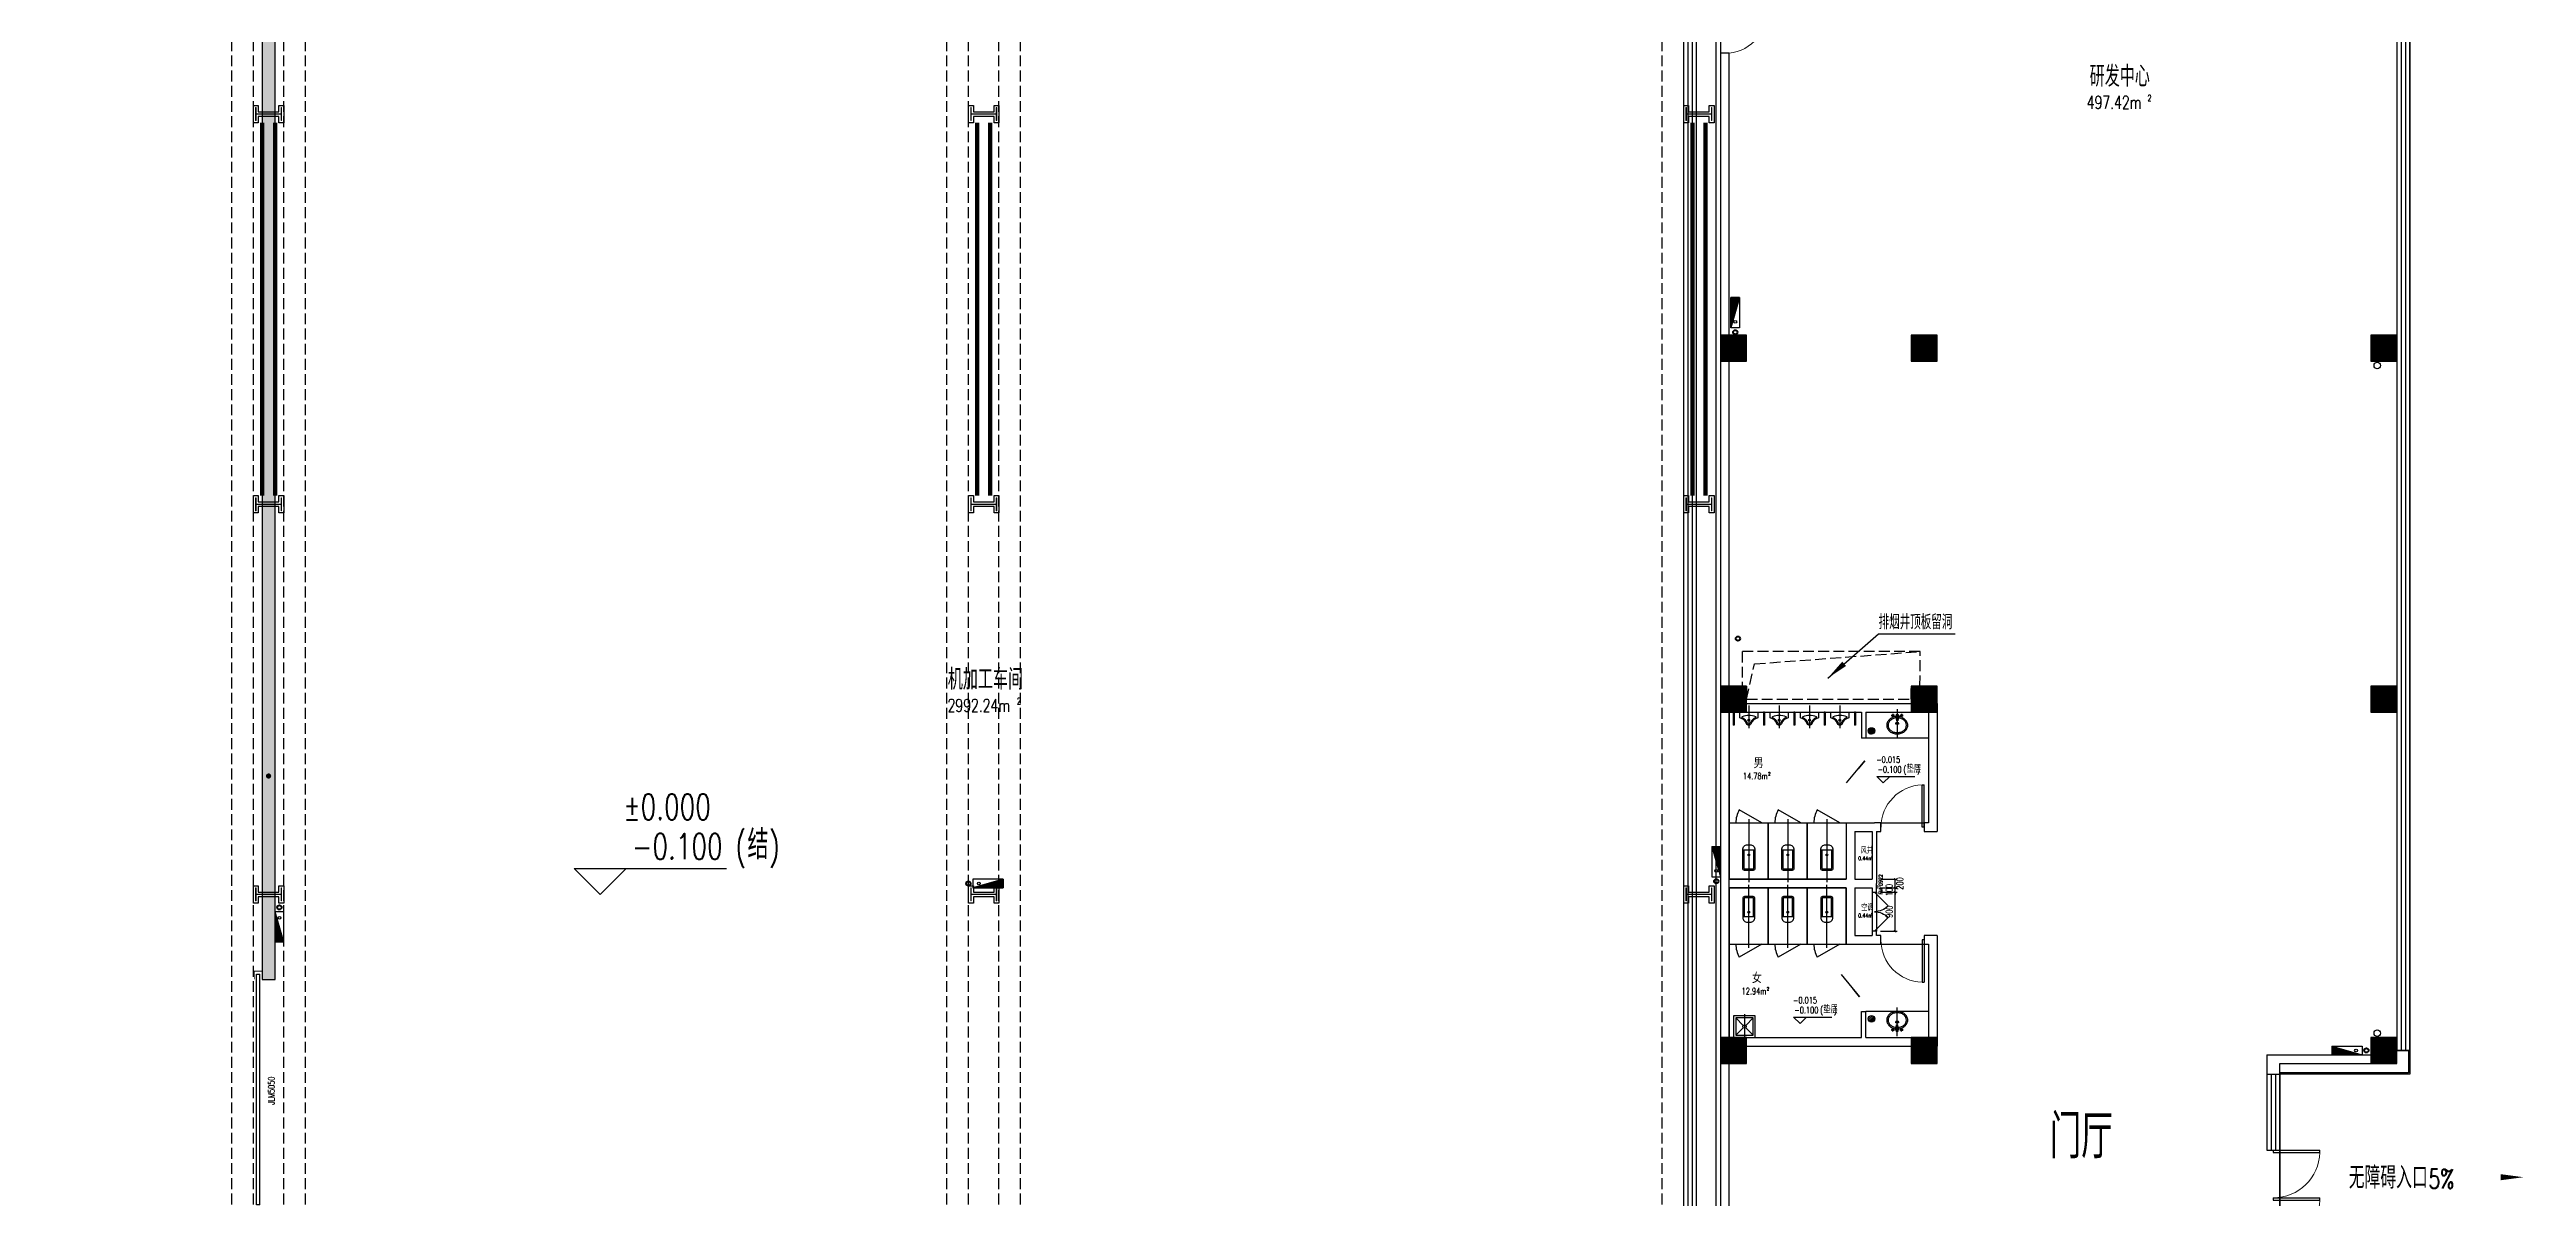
# Model space of a CAD drawing. Extents: x -474411 to 577939, y 0 to 1014176.
# Drawn here: x -182508 to -125362, y 779806 to 806307 of the extents above; entities that cross this region are included whole.
import ezdxf

# ---------------------------------------------------------------- set-up
doc = ezdxf.new("R2010")
doc.units = 0
doc.header["$LTSCALE"] = 1000
doc.header["$MEASUREMENT"] = 0
for name, pattern in [('10平面$0$DASH', [0.35, 0.25, -0.1]), ('10平面$1$DOTE', [2.42, 2, -0.2, 0.02, -0.2]), ('CENTER', [2, 1.25, -0.25, 0.25, -0.25]), ('DASH', [0.35, 0.25, -0.1]), ('DOTE', [2.42, 2, -0.2, 0.02, -0.2])]:
    doc.linetypes.add(name, pattern=pattern)
doc.layers.get('Defpoints').update_dxf_attribs({"color": 210})
for name, color, linetype in [('10平面$0$WINDOW', 4, 'Continuous'), ('10平面$0$WINDOW_TEXT', 7, 'Continuous'), ('10平面$1$A-AXIS-DOTE', 14, '10平面$1$DOTE'), ('A-AXIS-DOTE', 14, 'DOTE'), ('A-AXIS-DP', 126, 'Continuous'), ('A-AXIS-SYMB', 3, 'Continuous'), ('A-CURTAIN', 134, 'Continuous'), ('A-DRAIN', 142, 'Continuous'), ('A-HATCH-2', 251, 'Continuous'), ('A-SFCE', 30, 'Continuous'), ('A-WC', 223, 'Continuous'), ('A-WINDOW', 140, 'Continuous'), ('A-防火门窗', 1, 'Continuous'), ('AS-COLN', 6, 'Continuous'), ('AS-WALL', 40, 'Continuous'), ('AS-结构边线层', 200, 'Continuous'), ('CURTWALL', 4, 'Continuous'), ('DIM_SYMB', 3, 'Continuous'), ('PUB_HATCH', 8, 'Continuous'), ('PUB_TEXT', 7, 'Continuous'), ('SB_ZF消火栓', 10, 'Continuous'), ('WINDOW', 4, 'Continuous'), ('建-引出', 3, 'Continuous'), ('建-房间', 7, 'Continuous'), ('建-标高', 3, 'Continuous'), ('建-门', 4, 'Continuous'), ('建-门窗编号', 7, 'Continuous'), ('照明-灯具', 3, 'Continuous')]:
    doc.layers.add(name, color=color, linetype=linetype)
doc.layers.add('A-加建区域', color=47, linetype='Continuous', plot=False)
for name, color, linetype, lineweight in [('LG-ZF消防', 1, 'Continuous', 60), ('S-col', 2, 'Continuous', 0), ('柱间支撑', 6, 'CENTER', 0)]:
    doc.layers.add(name, color=color, linetype=linetype, lineweight=lineweight)
doc.styles.add('10平面$0$_TCH_WINDOW', font='SIMPLEX', dxfattribs={"height": 3.5, "bigfont": 'GBCBIG'})
doc.styles.add('_TCH_DIM', font='SIMPLEX', dxfattribs={"bigfont": 'GBCBIG'})
doc.styles.add('_TCH_DIM_T3', font='SIMPLEX', dxfattribs={"width": 0.705882, "bigfont": 'GBCBIG'})
doc.styles.add('A-AREA', font='SIMPLEX', dxfattribs={"bigfont": 'GBCBIG'})
doc.styles.add('A-STANDARD', font='SIMPLEX', dxfattribs={"bigfont": 'GBCBIG'})
doc.styles.add('A-WIN-LABEL', font='SIMPLEX', dxfattribs={"bigfont": 'GBCBIG'})
doc.styles.get("Standard").update_dxf_attribs({"font": 'gbenor.shx', "bigfont": 'gbcbig.shx'})
doc.dimstyles.new('_TCH_ARCH&&50', dxfattribs={"dimtxt": 148.75, "dimasz": 50, "dimexe": 50, "dimexo": 50, "dimgap": 63.125, "dimtad": 1, "dimdec": 0, "dimzin": 0, "dimdsep": 46, "dimtxsty": '_TCH_DIM_T3', "dimblk": 'ARCHTICK', "dimcen": 0.09, "dimclrt": 7, "dimazin": 2, "dimtfac": 1, "dimtdec": 0, "dimtix": 1, "dimtmove": 2, "dimatfit": 3, "dimfxl": 0, "dimtolj": 1, "dimtzin": 0, "dimarcsym": 0})

# ---------------------------------------------------------------- blocks, each defined once
blk = doc.blocks.new('33333333')
at = {"layer": 'A-WC'}
h = blk.add_hatch(dxfattribs=at)
h.set_pattern_fill('ANSI31', color=8, scale=10, angle=-20.2003)
h.set_pattern_definition([(24.7997434, (233606.519, 1931455.116), (-6.65873726, 14.4109973), [])])
edge = h.paths.add_edge_path()
edge.add_arc((-140874, 790590), 75, 339.7997, 699.7997)
h = blk.add_hatch(dxfattribs=at)
h.set_pattern_fill('ANSI31', color=8, scale=20)
h.set_pattern_definition([(45, (0, 0), (-22.4506403, 22.4506403), [])])
edge = h.paths.add_edge_path()
edge.add_arc((-140874, 783950), 75, -339.7997, 20.2003, ccw=False)
at = {"color": 8}
for p, q in [((-144067, 791020), (-144067, 790720)), ((-144042, 791020), (-144067, 791020)), ((-144042, 791020), (-144042, 790720)), ((-143367, 791020), (-143367, 790720)), ((-143342, 791020), (-143367, 791020)), ((-143367, 791020), (-143367, 790720)), ((-143342, 791020), (-143367, 791020)), ((-143342, 791020), (-143342, 790720)), ((-143342, 791020), (-143342, 790720)), ((-142667, 791020), (-142667, 790720)), ((-142642, 791020), (-142667, 791020)), ((-142667, 791020), (-142667, 790720)), ((-142642, 791020), (-142667, 791020)), ((-142642, 791020), (-142642, 790720)), ((-142642, 791020), (-142642, 790720)), ((-141967, 791020), (-141967, 790720)), ((-141942, 791020), (-141967, 791020)), ((-141967, 791020), (-141967, 790720)), ((-141942, 791020), (-141967, 791020)), ((-141942, 791020), (-141942, 790720)), ((-141942, 791020), (-141942, 790720)), ((-141267, 791020), (-141267, 790720)), ((-141242, 791020), (-141267, 791020)), ((-141242, 791020), (-141242, 790720)), ((-144042, 790720), (-144067, 790720)), ((-143342, 790720), (-143367, 790720)), ((-143342, 790720), (-143367, 790720)), ((-142642, 790720), (-142667, 790720)), ((-142642, 790720), (-142667, 790720)), ((-141942, 790720), (-141967, 790720)), ((-141942, 790720), (-141967, 790720)), ((-141242, 790720), (-141267, 790720)), ((-139704, 789345), (-139654, 789345)), ((-139704, 788370), (-139704, 789345)), ((-139654, 788370), (-139654, 789345)), ((-143404, 788470), (-143924, 788770)), ((-142504, 788470), (-143024, 788770)), ((-141604, 788470), (-142124, 788770)), ((-139654, 788370), (-139704, 788370)), ((-143564, 787842, 0), (-143844, 787842, 0)), ((-143814, 787413, 0), (-143814, 787842, 0)), ((-143594, 787842, 0), (-143594, 787413, 0)), ((-142664, 787842, 0), (-142944, 787842, 0)), ((-142914, 787413, 0), (-142914, 787842, 0)), ((-142694, 787842, 0), (-142694, 787413, 0)), ((-141764, 787842, 0), (-142044, 787842, 0)), ((-142014, 787413, 0), (-142014, 787842, 0)), ((-141794, 787842, 0), (-141794, 787413, 0)), ((-143604, 787403, 0), (-143804, 787403, 0)), ((-142704, 787403, 0), (-142904, 787403, 0)), ((-141804, 787403, 0), (-142004, 787403, 0)), ((-143814, 786727, 0), (-143814, 786298, 0)), ((-143604, 786737, 0), (-143804, 786737, 0)), ((-143594, 786298, 0), (-143594, 786727, 0)), ((-142914, 786727, 0), (-142914, 786298, 0)), ((-142704, 786737, 0), (-142904, 786737, 0)), ((-142694, 786298, 0), (-142694, 786727, 0)), ((-142014, 786727, 0), (-142014, 786298, 0)), ((-141804, 786737, 0), (-142004, 786737, 0)), ((-141794, 786298, 0), (-141794, 786727, 0)), ((-140804, 786870), (-140486, 786552)), ((-143564, 786298, 0), (-143844, 786298, 0)), ((-142664, 786298, 0), (-142944, 786298, 0)), ((-141764, 786298, 0), (-142044, 786298, 0)), ((-140804, 785970), (-140486, 786288)), ((-139654, 785770), (-139704, 785770)), ((-139704, 785770), (-139704, 784795)), ((-139654, 785770), (-139654, 784795)), ((-143404, 785670), (-143924, 785370)), ((-142504, 785670), (-143024, 785370)), ((-141604, 785670), (-142124, 785370)), ((-139704, 784795), (-139654, 784795))]:
    blk.add_line(p, q, dxfattribs=at)
at = {"color": 8, "elevation": 0}
for points in [[(-143909, 790889), (-143909, 791020), (-143499, 791020), (-143499, 790889, 0.268068), (-143653, 790757, -0.317765), (-143704, 790720, -0.317765), (-143755, 790757, 0.268068)], [(-143209, 790889), (-143209, 791020), (-142799, 791020), (-142799, 790889, 0.268068), (-142953, 790757, -0.317765), (-143004, 790720, -0.317765), (-143055, 790757, 0.268068)], [(-142509, 790889), (-142509, 791020), (-142099, 791020), (-142099, 790889, 0.268068), (-142253, 790757, -0.317765), (-142304, 790720, -0.317765), (-142355, 790757, 0.268068)], [(-141809, 790889), (-141809, 791020), (-141399, 791020), (-141399, 790889, 0.268068), (-141553, 790757, -0.317765), (-141604, 790720, -0.317765), (-141655, 790757, 0.268068)], [(-143564, 787413, -0.414214), (-143604, 787373), (-143804, 787373, -0.414214), (-143844, 787413), (-143844, 787852, -0.414214), (-143734, 787962), (-143674, 787962, -0.414214), (-143564, 787852)], [(-142664, 787413, -0.414214), (-142704, 787373), (-142904, 787373, -0.414214), (-142944, 787413), (-142944, 787852, -0.414214), (-142834, 787962), (-142774, 787962, -0.414214), (-142664, 787852)], [(-141764, 787413, -0.414214), (-141804, 787373), (-142004, 787373, -0.414214), (-142044, 787413), (-142044, 787852, -0.414214), (-141934, 787962), (-141874, 787962, -0.414214), (-141764, 787852)], [(-143564, 786727, 0.414214), (-143604, 786767), (-143804, 786767, 0.414214), (-143844, 786727), (-143844, 786288, 0.414214), (-143734, 786178), (-143674, 786178, 0.414214), (-143564, 786288)], [(-142664, 786727, 0.414214), (-142704, 786767), (-142904, 786767, 0.414214), (-142944, 786727), (-142944, 786288, 0.414214), (-142834, 786178), (-142774, 786178, 0.414214), (-142664, 786288)], [(-141764, 786727, 0.414214), (-141804, 786767), (-142004, 786767, 0.414214), (-142044, 786727), (-142044, 786288, 0.414214), (-141934, 786178), (-141874, 786178, 0.414214), (-141764, 786288)]]:
    blk.add_lwpolyline(points, format="xyb", close=True, dxfattribs=at)
at = {"color": 8}
for points in [[(-144154, 787170), (-144154, 788470), (-143254, 788470), (-143254, 787170)], [(-143254, 787170), (-143254, 788470), (-142354, 788470), (-142354, 787170)], [(-142354, 787170), (-142354, 788470), (-141454, 788470), (-141454, 787170)], [(-144154, 786970), (-144154, 785670), (-143254, 785670), (-143254, 786970)], [(-143254, 786970), (-143254, 785670), (-142354, 785670), (-142354, 786970)], [(-142354, 786970), (-142354, 785670), (-141454, 785670), (-141454, 786970)]]:
    blk.add_lwpolyline(points, close=True, dxfattribs=at)
at = {"color": 8, "ltscale": 0.5}
for points in [[(-144054, 783520), (-143554, 783520), (-143554, 784020), (-144054, 784020)], [(-144004, 783570), (-143604, 783570), (-143604, 783970), (-144004, 783970)]]:
    blk.add_lwpolyline(points, close=True, dxfattribs=at)
for points in [[(-144004, 783970), (-143832, 783798)], [(-144004, 783570), (-143832, 783742)], [(-143776, 783798), (-143604, 783970)], [(-143776, 783742), (-143604, 783570)]]:
    blk.add_lwpolyline(points, dxfattribs=at)
at = {"color": 8}
for centre in [(-143704, 790838, 0), (-143004, 790838, 0), (-142304, 790838, 0), (-141604, 790838, 0), (-143704, 787731, 0), (-142804, 787731, 0), (-141904, 787731, 0), (-143704, 786409, 0), (-142804, 786409, 0), (-141904, 786409, 0)]:
    blk.add_circle(centre, 20, dxfattribs=at)
at = {"color": 8, "ltscale": 0.5}
blk.add_circle((-143804, 783770), 40, dxfattribs=at)
at = {"color": 8}
for centre, radius, start, end in [((-143856, 790905, 0), 10, 114.1084, 248.1394), ((-143699, 790554, 0), 395, 66.6675, 114.1084), ((-143547, 790907, 0), 10, 290.4941, 66.6675), ((-143156, 790905, 0), 10, 114.1084, 248.1394), ((-142999, 790554, 0), 395, 66.6675, 114.1084), ((-142847, 790907, 0), 10, 290.4941, 66.6675), ((-142456, 790905, 0), 10, 114.1084, 248.1394), ((-142299, 790554, 0), 395, 66.6675, 114.1084), ((-142147, 790907, 0), 10, 290.4941, 66.6675), ((-141756, 790905, 0), 10, 114.1084, 248.1394), ((-141599, 790554, 0), 395, 66.6675, 114.1084), ((-141447, 790907, 0), 10, 290.4941, 66.6675), ((-143947, 790679, 0), 233, 19.2639, 68.1394), ((-143704, 790764, 0), 24, 199.2639, 269.4998), ((-143704, 790764, 0), 24, 270.5002, 340.7361), ((-143461, 790679, 0), 233, 110.4941, 160.7361), ((-143247, 790679, 0), 233, 19.2639, 68.1394), ((-143004, 790764, 0), 24, 199.2639, 269.4998), ((-143004, 790764, 0), 24, 270.5002, 340.7361), ((-142761, 790679, 0), 233, 110.4941, 160.7361), ((-142547, 790679, 0), 233, 19.2639, 68.1394), ((-142304, 790764, 0), 24, 199.2639, 269.4998), ((-142304, 790764, 0), 24, 270.5002, 340.7361), ((-142061, 790679, 0), 233, 110.4941, 160.7361), ((-141847, 790679, 0), 233, 19.2639, 68.1394), ((-141604, 790764, 0), 24, 199.2639, 269.4998), ((-141604, 790764, 0), 24, 270.5002, 340.7361), ((-141361, 790679, 0), 233, 110.4941, 160.7361), ((-143404, 788470), 600, 150, 180), ((-142504, 788470), 600, 150, 180), ((-141604, 788470), 600, 150, 180), ((-143804, 787413, 0), 10, 180, 270), ((-143604, 787413, 0), 10, 270, 0), ((-142904, 787413, 0), 10, 180, 270), ((-142704, 787413, 0), 10, 270, 0), ((-142004, 787413, 0), 10, 180, 270), ((-141804, 787413, 0), 10, 270, 0), ((-143804, 786727, 0), 10, 90, 180), ((-143604, 786727, 0), 10, 360, 90), ((-142904, 786727, 0), 10, 90, 180), ((-142704, 786727, 0), 10, 360, 90), ((-142004, 786727, 0), 10, 90, 180), ((-141804, 786727, 0), 10, 360, 90), ((-143404, 785670), 600, 180, 210), ((-142504, 785670), 600, 180, 210), ((-141604, 785670), 600, 180, 210)]:
    blk.add_arc(centre, radius, start, end, dxfattribs=at)
at = {"color": 8, "lineweight": 13}
blk.add_ellipse((-139679, 788370), major_axis=(-689, 689), ratio=1, start_param=-0.759754, end_param=0.785398, dxfattribs=at)
at = {"color": 8, "extrusion": (0, 0, -1)}
for centre, start_param, end_param in [((-140804, 786870), 3.141593, 3.926991), ((-140804, 785970), 0.785398, 1.570796)]:
    blk.add_ellipse(centre, major_axis=(-318, 318), ratio=1, start_param=start_param, end_param=end_param, dxfattribs=at)
at = {"color": 8, "lineweight": 13, "extrusion": (0, 0, -1)}
blk.add_ellipse((-139679, 785770), major_axis=(975, 30), ratio=1, start_param=1.626877, end_param=3.17203, dxfattribs=at)
at = {"color": 8}
for p in [(-143704, 790838, 0), (-143004, 790838, 0), (-142304, 790838, 0), (-141604, 790838, 0), (-143704, 787731, 0), (-142804, 787731, 0), (-141904, 787731, 0), (-143704, 787373, 0), (-142804, 787373, 0), (-141904, 787373, 0), (-143704, 786767, 0), (-143704, 786409, 0), (-142804, 786767, 0), (-142804, 786409, 0), (-141904, 786767, 0), (-141904, 786409, 0)]:
    blk.add_point(p, dxfattribs=at)
at = {"layer": '10平面$1$A-AXIS-DOTE', "color": 8}
for p, q in [((-140279, 791090), (-140279, 790430)), ((-143704, 788551, 0), (-143704, 787101, 0)), ((-142804, 788551, 0), (-142804, 787101, 0)), ((-141904, 788551, 0), (-141904, 787101, 0)), ((-143704, 785589, 0), (-143704, 787039, 0)), ((-142804, 785589, 0), (-142804, 787039, 0)), ((-141904, 785589, 0), (-141904, 787039, 0)), ((-140279, 783550), (-140279, 784210))]:
    blk.add_line(p, q, dxfattribs=at)
for points in [[(-143704, 791173), (-143704, 790653)], [(-143004, 791173), (-143004, 790653)], [(-142304, 791173), (-142304, 790653)], [(-141604, 791173), (-141604, 790653)]]:
    blk.add_lwpolyline(points, dxfattribs=at)
at = {"layer": 'A-AXIS-DOTE', "color": 8}
blk.add_lwpolyline([(-143804, 784055), (-143804, 783295)], dxfattribs=at)
at = {"layer": 'A-AXIS-SYMB', "color": 8}
for p, q in [((-141450, 789390), (-141030, 789900)), ((-141030, 789900), (-141183, 789715)), ((-141570, 784970), (-141150, 784460)), ((-141150, 784460), (-141303, 784645))]:
    blk.add_line(p, q, dxfattribs=at)
at = {"layer": 'A-WC', "color": 8}
for p, q in [((-140416, 790946), (-140343, 790946)), ((-140379, 790983), (-140379, 790909)), ((-140304, 790972), (-140311, 790933)), ((-140311, 790933), (-140296, 790826)), ((-140304, 790972), (-140254, 790972)), ((-140304, 790972), (-140296, 790826)), ((-140303, 790953), (-140255, 790953)), ((-140254, 790972), (-140262, 790826)), ((-140248, 790933), (-140262, 790826)), ((-140254, 790972), (-140248, 790933)), ((-140216, 790946), (-140143, 790946)), ((-140179, 790983), (-140179, 790909)), ((-139554, 790420), (-141004, 790420)), ((-140324, 790765), (-140234, 790765)), ((-140296, 790836), (-140262, 790836)), ((-140296, 790826), (-140262, 790826)), ((-140279, 790810), (-140279, 790720)), ((-139554, 784120), (-141004, 784120)), ((-140416, 783694), (-140343, 783694)), ((-140379, 783657), (-140379, 783731)), ((-140324, 783875), (-140234, 783875)), ((-140311, 783707), (-140296, 783814)), ((-140304, 783668), (-140311, 783707)), ((-140304, 783668), (-140296, 783814)), ((-140304, 783668), (-140254, 783668)), ((-140303, 783687), (-140255, 783687)), ((-140296, 783814), (-140262, 783814)), ((-140296, 783804), (-140262, 783804)), ((-140279, 783830), (-140279, 783920)), ((-140254, 783668), (-140262, 783814)), ((-140248, 783707), (-140262, 783814)), ((-140254, 783668), (-140248, 783707)), ((-140216, 783694), (-140143, 783694)), ((-140179, 783657), (-140179, 783731))]:
    blk.add_line(p, q, dxfattribs=at)
for centre, radius in [((-140379, 790946), 25), ((-140379, 790946), 15), ((-140179, 790946), 25), ((-140179, 790946), 15), ((-140874, 790590), 75), ((-140279, 790765), 30), ((-140279, 790765), 20), ((-140874, 783950), 75), ((-140379, 783694), 25), ((-140379, 783694), 15), ((-140279, 783875), 30), ((-140279, 783875), 20), ((-140179, 783694), 25), ((-140179, 783694), 15)]:
    blk.add_circle(centre, radius, dxfattribs=at)
for centre, radius, start, end in [((-140295, 790671), 246, 108.3074, 128.6169), ((-140279, 790624), 296, 95.7073, 108.3074), ((-140280, 790945), 7.19, 80.5252, 279.4748), ((-140278, 790945), 7.19, 260.5252, 99.4748), ((-140279, 790624), 296, 71.6926, 84.2927), ((-140264, 790671), 246, 51.3831, 71.6926), ((-140355, 790720), 167, 152.5904, 180), ((-140355, 790720), 167, 180, 207.4096), ((-140318, 790701), 208, 128.6169, 152.5904), ((-140318, 790739), 208, 207.4096, 231.3831), ((-140355, 790720), 137, 152.5904, 180), ((-140355, 790720), 137, 180, 207.4096), ((-140318, 790701), 178, 128.6169, 152.5904), ((-140318, 790739), 178, 207.4096, 231.3831), ((-140295, 790769), 246, 231.3831, 251.6926), ((-140295, 790671), 216, 108.3074, 128.6169), ((-140295, 790769), 216, 231.3831, 251.6926), ((-140279, 790816), 296, 251.6926, 270), ((-140279, 790624), 266, 95.4714, 108.3074), ((-140279, 790816), 266, 251.6926, 270), ((-140279, 790816), 266, 270, 288.3074), ((-140279, 790816), 296, 270, 288.3074), ((-140279, 790624), 266, 71.6926, 84.5286), ((-140264, 790671), 216, 51.3831, 71.6926), ((-140264, 790769), 216, 288.3074, 308.6169), ((-140264, 790769), 246, 288.3074, 308.6169), ((-140240, 790701), 178, 27.4096, 51.3831), ((-140240, 790739), 178, 308.6169, 332.5904), ((-140240, 790701), 208, 27.4096, 51.3831), ((-140240, 790739), 208, 308.6169, 332.5904), ((-140203, 790720), 137, 0, 27.4096), ((-140203, 790720), 137, 332.5904, 0), ((-140203, 790720), 167, 0, 27.4096), ((-140203, 790720), 167, 332.5904, 0), ((-140318, 783901), 208, 128.6169, 152.5904), ((-140295, 783871), 246, 108.3074, 128.6169), ((-140295, 783871), 216, 108.3074, 128.6169), ((-140279, 783824), 296, 90, 108.3074), ((-140279, 783824), 266, 90, 108.3074), ((-140279, 783824), 296, 71.6926, 90), ((-140279, 783824), 266, 71.6926, 90), ((-140264, 783871), 216, 51.3831, 71.6926), ((-140264, 783871), 246, 51.3831, 71.6926), ((-140240, 783901), 208, 27.4096, 51.3831), ((-140355, 783920), 167, 152.5904, 180), ((-140355, 783920), 167, 180, 207.4096), ((-140318, 783939), 208, 207.4096, 231.3831), ((-140355, 783920), 137, 152.5904, 180), ((-140355, 783920), 137, 180, 207.4096), ((-140318, 783901), 178, 128.6169, 152.5904), ((-140318, 783939), 178, 207.4096, 231.3831), ((-140295, 783969), 246, 231.3831, 251.6926), ((-140295, 783969), 216, 231.3831, 251.6926), ((-140279, 784016), 296, 251.6926, 264.2927), ((-140279, 784016), 266, 251.6926, 264.5286), ((-140280, 783695), 7.19, 80.5252, 279.4748), ((-140278, 783695), 7.19, 260.5252, 99.4748), ((-140279, 784016), 266, 275.4714, 288.3074), ((-140279, 784016), 296, 275.7073, 288.3074), ((-140264, 783969), 216, 288.3074, 308.6169), ((-140264, 783969), 246, 288.3074, 308.6169), ((-140240, 783901), 178, 27.4096, 51.3831), ((-140240, 783939), 178, 308.6169, 332.5904), ((-140240, 783939), 208, 308.6169, 332.5904), ((-140203, 783920), 137, 360, 27.4096), ((-140203, 783920), 137, 332.5904, 360), ((-140203, 783920), 167, 360, 27.4096), ((-140203, 783920), 167, 332.5904, 360)]:
    blk.add_arc(centre, radius, start, end, dxfattribs=at)
at = {"layer": 'A-防火门窗', "color": 8}
for p, q in [((-140854, 786870), (-140854, 785970)), ((-140754, 786870), (-140754, 785970))]:
    blk.add_line(p, q, dxfattribs=at)
at = {"layer": 'AS-WALL', "color": 8}
for p, q in [((-144354, 791220), (-141054, 791220)), ((-144354, 791220), (-144354, 787070)), ((-144154, 791020), (-141104, 791020)), ((-144154, 791020), (-144154, 787170)), ((-141104, 791020), (-141104, 790420)), ((-141054, 791220), (-139354, 791220)), ((-141004, 791020), (-141004, 790420)), ((-141004, 791020), (-139554, 791020)), ((-139554, 791020), (-139554, 791020)), ((-139554, 791020), (-139554, 788470)), ((-139354, 791220), (-139354, 791120)), ((-139354, 791120), (-139354, 791120)), ((-139354, 791120), (-139354, 790920)), ((-139354, 790920), (-139354, 790920)), ((-139354, 790920), (-139354, 788270)), ((-141004, 790420), (-141104, 790420)), ((-141454, 788470), (-141454, 787170)), ((-141454, 788470), (-140804, 788470)), ((-141254, 788270), (-141254, 787170)), ((-141254, 788270), (-140854, 788270)), ((-140854, 788270), (-140854, 787170)), ((-140654, 788470), (-140804, 788470)), ((-140754, 788270), (-140654, 788270)), ((-140754, 788270), (-140754, 787070)), ((-140654, 788270), (-140654, 788470)), ((-139554, 788470), (-139654, 788470)), ((-139654, 788470), (-139654, 788270)), ((-139654, 788270), (-139354, 788270)), ((-144354, 787070), (-144354, 783320)), ((-144154, 787170), (-141454, 787170)), ((-144154, 786970), (-141454, 786970)), ((-144154, 786970), (-144154, 783520)), ((-141454, 786970), (-141454, 785670)), ((-141254, 787170), (-140854, 787170)), ((-141254, 786970), (-140854, 786970)), ((-141254, 786970), (-141254, 785870)), ((-140854, 786970), (-140854, 786870)), ((-140754, 786870), (-140754, 787070)), ((-140854, 786870), (-140754, 786870)), ((-141254, 785870), (-140854, 785870)), ((-140754, 785970), (-140854, 785970)), ((-140854, 785970), (-140854, 785870)), ((-140754, 785870), (-140754, 785970)), ((-140654, 785870), (-140754, 785870)), ((-140654, 785670), (-140654, 785870)), ((-139354, 785870), (-139654, 785870)), ((-139654, 785870), (-139654, 785670)), ((-139354, 785870), (-139354, 783320)), ((-141454, 785670), (-140804, 785670)), ((-140804, 785670), (-140654, 785670)), ((-139654, 785670), (-139554, 785670)), ((-139554, 785670), (-139554, 783520)), ((-141104, 783520), (-141104, 784120)), ((-141104, 784120), (-141004, 784120)), ((-141004, 783520), (-141004, 784120)), ((-144154, 783520), (-141104, 783520)), ((-141004, 783520), (-139554, 783520)), ((-144354, 783320), (-141054, 783320)), ((-141054, 783320), (-139354, 783320))]:
    blk.add_line(p, q, dxfattribs=at)
at = {"layer": '建-门', "color": 8}
for p, q in [((-140654, 788470), (-139654, 788470)), ((-140654, 785670), (-139654, 785670))]:
    blk.add_line(p, q, dxfattribs=at)
at = {"layer": 'A-防火门窗', "color": 8, "style": 'A-AREA', "width": 0.705882}
for s, height, p in [('0.44m', 89.2, (-141180, 787606)), ('2', 44.6, (-140880, 787659)), ('0.44m', 89.2, (-141180, 786286)), ('2', 44.6, (-140880, 786339))]:
    blk.add_text(s, height=height, dxfattribs=at).set_placement(p)
at = {"layer": 'A-防火门窗', "color": 8, "style": 'A-AREA'}
for s, p in [('风井', (-141125, 787760)), ('空调', (-141113, 786440))]:
    blk.add_text(s, height=144.7, dxfattribs=at).set_placement(p)
at = {"layer": '建-房间', "color": 8, "style": 'A-AREA'}
for s, p in [('男', (-143592, 789730)), ('女', (-143632, 784770))]:
    blk.add_text(s, height=241, dxfattribs=at).set_placement(p)
at = {"layer": '建-房间', "color": 8, "style": 'A-AREA', "width": 0.705882}
for s, height, p in [('14.78m', 148.8, (-143838, 789474)), ('2', 74.4, (-143258, 789562)), ('12.94m', 148.8, (-143868, 784514)), ('2', 74.4, (-143288, 784602))]:
    blk.add_text(s, height=height, dxfattribs=at).set_placement(p)
at = {"layer": '建-门窗编号', "color": 8, "style": 'A-WIN-LABEL'}
blk.add_text('丙', height=101, rotation=90, dxfattribs=at).set_placement((-140618, 786945))
at = {"layer": '建-门窗编号', "color": 8, "style": 'A-WIN-LABEL', "width": 0.705882}
for s, p in [('0922', (-140618, 787019)), ('FM', (-140618, 786819))]:
    blk.add_text(s, height=89.2, rotation=90, dxfattribs=at).set_placement(p)
blk = doc.blocks.new('43243')
at = {"layer": 'AS-结构边线层', "color": 8}
for points in [[(-189244, 741420), (-182304, 741420), (-182304, 741670), (-180204, 741670), (-180204, 741420), (-179464, 741420), (-179464, 741250), (-172744, 741250), (-172744, 741420), (-165804, 741420), (-165804, 741670), (-163704, 741670), (-163704, 741420), (-162964, 741420), (-162964, 741250), (-156244, 741250), (-156244, 741420), (-149304, 741420), (-149304, 741670), (-147204, 741670), (-147204, 741420), (-144054, 741420), (-144054, 832220)], [(-143954, 832220), (-143954, 741420), (-143154, 741420), (-143154, 741720), (-140454, 741720), (-140454, 741420), (-128354, 741420), (-128354, 741420), (-128354, 741820), (-128054, 741820), (-128054, 774220), (-128354, 774220), (-128354, 774520), (-131054, 774520), (-131054, 782920), (-128354, 782920), (-128354, 783220), (-128054, 783220), (-128054, 818320)]]:
    blk.add_lwpolyline(points, dxfattribs=at)
at = {"layer": 'AS-结构边线层', "color": 8, "linetype": 'DASH'}
blk.add_lwpolyline([(-143454, 792420), (-143454, 791620), (-143354, 791620), (-143354, 791320), (-139554, 791320), (-139554, 791620), (-139354, 791620), (-139350, 792420)], close=True, dxfattribs=at)
blk.add_lwpolyline([(-143354, 791320), (-143171, 792137), (-139350, 792420)], dxfattribs=at)
blk = doc.blocks.new('w4234324')
at = {"layer": 'A-HATCH-2', "color": 8}
for points in [[(-177804, 804620), (-177804, 805020), (-177692, 805020), (-177692, 804874), (-177216, 804874), (-177216, 805020), (-177104, 805020), (-177104, 804620), (-177216, 804620), (-177216, 804766), (-177692, 804766), (-177692, 804620)], [(-161304, 804620), (-161304, 805020), (-161192, 805020), (-161192, 804874), (-160716, 804874), (-160716, 805020), (-160604, 805020), (-160604, 804620), (-160716, 804620), (-160716, 804766), (-161192, 804766), (-161192, 804620)], [(-144804, 804620), (-144804, 805020), (-144692, 805020), (-144692, 804874), (-144216, 804874), (-144216, 805020), (-144104, 805020), (-144104, 804620), (-144216, 804620), (-144216, 804766), (-144692, 804766), (-144692, 804620)], [(-177804, 795620), (-177804, 796020), (-177692, 796020), (-177692, 795874), (-177216, 795874), (-177216, 796020), (-177104, 796020), (-177104, 795620), (-177216, 795620), (-177216, 795766), (-177692, 795766), (-177692, 795620)], [(-161304, 795620), (-161304, 796020), (-161192, 796020), (-161192, 795874), (-160716, 795874), (-160716, 796020), (-160604, 796020), (-160604, 795620), (-160716, 795620), (-160716, 795766), (-161192, 795766), (-161192, 795620)], [(-144804, 795620), (-144804, 796020), (-144692, 796020), (-144692, 795874), (-144216, 795874), (-144216, 796020), (-144104, 796020), (-144104, 795620), (-144216, 795620), (-144216, 795766), (-144692, 795766), (-144692, 795620)], [(-177804, 786620), (-177804, 787020), (-177692, 787020), (-177692, 786874), (-177216, 786874), (-177216, 787020), (-177104, 787020), (-177104, 786620), (-177216, 786620), (-177216, 786766), (-177692, 786766), (-177692, 786620)], [(-161304, 786620), (-161304, 787020), (-161192, 787020), (-161192, 786874), (-160716, 786874), (-160716, 787020), (-160604, 787020), (-160604, 786620), (-160716, 786620), (-160716, 786766), (-161192, 786766), (-161192, 786620)], [(-144804, 786620), (-144804, 787020), (-144692, 787020), (-144692, 786874), (-144216, 786874), (-144216, 787020), (-144104, 787020), (-144104, 786620), (-144216, 786620), (-144216, 786766), (-144692, 786766), (-144692, 786620)]]:
    blk.add_lwpolyline(points, close=True, dxfattribs=at)
at = {"layer": 'S-col', "color": 8}
for points in [[(-177754, 804670), (-177754, 804970), (-177742, 804970), (-177742, 804824), (-177166, 804824), (-177166, 804970), (-177154, 804970), (-177154, 804670), (-177166, 804670), (-177166, 804816), (-177742, 804816), (-177742, 804670)], [(-161254, 804670), (-161254, 804970), (-161242, 804970), (-161242, 804824), (-160666, 804824), (-160666, 804970), (-160654, 804970), (-160654, 804670), (-160666, 804670), (-160666, 804816), (-161242, 804816), (-161242, 804670)], [(-144754, 804670), (-144754, 804970), (-144742, 804970), (-144742, 804824), (-144166, 804824), (-144166, 804970), (-144154, 804970), (-144154, 804670), (-144166, 804670), (-144166, 804816), (-144742, 804816), (-144742, 804670)], [(-177754, 795670), (-177754, 795970), (-177742, 795970), (-177742, 795824), (-177166, 795824), (-177166, 795970), (-177154, 795970), (-177154, 795670), (-177166, 795670), (-177166, 795816), (-177742, 795816), (-177742, 795670)], [(-161254, 795670), (-161254, 795970), (-161242, 795970), (-161242, 795824), (-160666, 795824), (-160666, 795970), (-160654, 795970), (-160654, 795670), (-160666, 795670), (-160666, 795816), (-161242, 795816), (-161242, 795670)], [(-144754, 795670), (-144754, 795970), (-144742, 795970), (-144742, 795824), (-144166, 795824), (-144166, 795970), (-144154, 795970), (-144154, 795670), (-144166, 795670), (-144166, 795816), (-144742, 795816), (-144742, 795670)], [(-177754, 786670), (-177754, 786970), (-177742, 786970), (-177742, 786824), (-177166, 786824), (-177166, 786970), (-177154, 786970), (-177154, 786670), (-177166, 786670), (-177166, 786816), (-177742, 786816), (-177742, 786670)], [(-161254, 786670), (-161254, 786970), (-161242, 786970), (-161242, 786824), (-160666, 786824), (-160666, 786970), (-160654, 786970), (-160654, 786670), (-160666, 786670), (-160666, 786816), (-161242, 786816), (-161242, 786670)], [(-144754, 786670), (-144754, 786970), (-144742, 786970), (-144742, 786824), (-144166, 786824), (-144166, 786970), (-144154, 786970), (-144154, 786670), (-144166, 786670), (-144166, 786816), (-144742, 786816), (-144742, 786670)]]:
    blk.add_lwpolyline(points, close=True, dxfattribs=at)
blk = doc.blocks.new('34242343243')
at = {"layer": 'A-SFCE', "color": 8, "const_width": 20}
blk.add_lwpolyline([(-177604, 784858), (-177604, 785048), (-177784, 785048), (-177784, 784858)], dxfattribs=at)
blk = doc.blocks.new('10平面$0$$DorLib2D$00000126')
at = {"color": 0, "linetype": 'Continuous'}
for p, q in [((-0.532, 0.5), (-0.532, 0.9)), ((0.532, 0.9), (0.532, 0.5))]:
    blk.add_line(p, q, dxfattribs=at)
at = {"color": 0, "linetype": '10平面$0$DASH'}
for p, q in [((-0.532, 0.9), (0.532, 0.9)), ((-0.532, 0.5), (0.532, 0.5))]:
    blk.add_line(p, q, dxfattribs=at)
blk = doc.blocks.new('423432433333')
at = {"layer": 'PUB_HATCH'}
h = blk.add_hatch(dxfattribs=at)
h.set_pattern_fill('石膏板', color=8, scale=30, style=0)
h.set_pattern_definition([(45, (25.49, 21.51), (-75.000002, 75.000002), [24, -82.06602]), (135, (192.46, 21.51), (-75.000002, -75.000002), [24, -82.06602])])
h.paths.add_polyline_path([(-174610, 784908), (-174610, 829870), (-174910, 829870), (-174910, 784908)])
at = {"layer": 'AS-WALL', "color": 8}
for p, q in [((-174910, 829870), (-174910, 784908)), ((-174610, 784908), (-174610, 829870)), ((-174910, 784908), (-174610, 784908))]:
    blk.add_line(p, q, dxfattribs=at)
at = {"layer": '10平面$0$WINDOW', "color": 8}
ref = blk.add_blockref('10平面$0$$DorLib2D$00000126', (-174860, 782370), dxfattribs=dict(at, xscale=-5000, yscale=-200, zscale=200, rotation=270.0000000009372))
ref.add_attrib('A', 'JLM5050', (-174621, 782016), dxfattribs={"layer": '10平面$0$WINDOW_TEXT', "ltscale": 500, "height": 148.8, "rotation": 90, "style": '10平面$0$_TCH_WINDOW', "width": 0.705882})
blk = doc.blocks.new('234243242332')
at = {"layer": 'SB_ZF消火栓'}
for points in [[(-143716, 799887), (-143716, 800587), (-143516, 800587)], [(-143954, 787223), (-143954, 787923), (-144154, 787923)], [(-161208, 786970), (-160508, 786970), (-160508, 787170)], [(-177304, 786420), (-177304, 785720), (-177104, 785720)], [(-129154, 783120), (-129854, 783120), (-129854, 783320)]]:
    blk.add_hatch(color=8, dxfattribs=at).paths.add_polyline_path(points)
at = {"layer": 'LG-ZF消防', "color": 8, "linetype": 'Continuous'}
for centre in [(-143616, 799787), (-143554, 792720), (-161308, 787070), (-144054, 787123), (-177204, 786520), (-129054, 783220)]:
    blk.add_circle(centre, 50, dxfattribs=at)
at = {"layer": 'SB_ZF消火栓', "color": 8}
for p, q in [((-143716, 799887), (-143716, 800587)), ((-143516, 800587), (-143716, 800587)), ((-143516, 800587), (-143716, 799887)), ((-143516, 800587), (-143516, 799887)), ((-143516, 799887), (-143716, 799887)), ((-144154, 787923), (-144154, 787223)), ((-144154, 787923), (-143954, 787923)), ((-144154, 787923), (-143954, 787223)), ((-143954, 787223), (-143954, 787923)), ((-160508, 787170), (-161208, 787170)), ((-161208, 787170), (-161208, 786970)), ((-160508, 787170), (-161208, 786970)), ((-161208, 786970), (-160508, 786970)), ((-160508, 787170), (-160508, 786970)), ((-144154, 787223), (-143954, 787223)), ((-177104, 786420), (-177304, 786420)), ((-177304, 786420), (-177304, 785720)), ((-177104, 785720), (-177304, 786420)), ((-177104, 785720), (-177104, 786420)), ((-177104, 785720), (-177304, 785720)), ((-129854, 783320), (-129154, 783320)), ((-129854, 783320), (-129854, 783120)), ((-129854, 783320), (-129154, 783120)), ((-129154, 783120), (-129854, 783120)), ((-129154, 783320), (-129154, 783120))]:
    blk.add_line(p, q, dxfattribs=at)
for centre in [(-143616, 800027), (-161068, 787070), (-144054, 787363), (-177204, 786280), (-129294, 783220)]:
    blk.add_circle(centre, 32.5, dxfattribs=at)
blk = doc.blocks.new('3213121')
at = {"layer": 'A-DRAIN', "color": 3}
for centre in [(371196, 799020), (371196, 783620)]:
    blk.add_circle(centre, 75, dxfattribs=at)
blk = doc.blocks.new('w4324323333')
at = {"layer": 'AS-COLN', "color": 8}
for p, q in [((-143354, 799720), (-143954, 799720)), ((-143954, 799720), (-143954, 799120)), ((-143354, 799120), (-143354, 799720)), ((-138954, 799720), (-139554, 799720)), ((-139554, 799720), (-139554, 799120)), ((-138954, 799120), (-138954, 799720)), ((-128354, 799720), (-128954, 799720)), ((-128954, 799720), (-128954, 799120)), ((-128354, 799120), (-128354, 799720)), ((-143954, 799120), (-143354, 799120)), ((-139554, 799120), (-138954, 799120)), ((-128954, 799120), (-128354, 799120)), ((-143354, 791620), (-143954, 791620)), ((-143954, 791620), (-143954, 791020)), ((-143354, 791020), (-143354, 791620)), ((-138954, 791620), (-139554, 791620)), ((-139554, 791620), (-139554, 791020)), ((-138954, 791020), (-138954, 791620)), ((-128354, 791620), (-128954, 791620)), ((-128954, 791620), (-128954, 791020)), ((-128354, 791020), (-128354, 791620)), ((-143954, 791020), (-143354, 791020)), ((-139554, 791020), (-138954, 791020)), ((-128954, 791020), (-128354, 791020)), ((-143354, 783520), (-143954, 783520)), ((-143954, 783520), (-143954, 782920)), ((-143354, 782920), (-143354, 783520)), ((-138954, 783520), (-139554, 783520)), ((-139554, 783520), (-139554, 782920)), ((-138954, 782920), (-138954, 783520)), ((-128354, 783520), (-128954, 783520)), ((-128954, 783520), (-128954, 782920)), ((-128354, 782920), (-128354, 783520)), ((-143954, 782920), (-143354, 782920)), ((-139554, 782920), (-138954, 782920)), ((-128954, 782920), (-128354, 782920))]:
    blk.add_line(p, q, dxfattribs=at)
blk = doc.blocks.new('_ArchTick')
at = {"color": 0, "linetype": 'ByBlock', "const_width": 0.4}
blk.add_lwpolyline([(-0.5, -0.5), (0.5, 0.5)], dxfattribs=at)
blk = doc.blocks.new('*D1056')
at = {"layer": 'A-AXIS-DP', "color": 0, "lineweight": -2}
for p, q in [((-140264, 786870), (-139877, 786870)), ((-139927, 785970), (-139927, 786870)), ((-140264, 785970), (-139877, 785970))]:
    blk.add_line(p, q, dxfattribs=at)
at = {"layer": 'Defpoints', "color": 0}
for p in [(-140314, 786870), (-139927, 786870), (-140314, 785970)]:
    blk.add_point(p, dxfattribs=at)
at = {"layer": 'A-AXIS-DP', "color": 0, "lineweight": -2, "xscale": 50, "yscale": 50, "zscale": 50}
for p, rotation in [((-139927, 786870), 90), ((-139927, 785970), 270)]:
    blk.add_blockref('_ArchTick', p, dxfattribs=dict(at, rotation=rotation))
at = {"layer": 'A-AXIS-DP', "color": 7, "insert": (-140065, 786420), "char_height": 148.8, "attachment_point": 5, "rotation": 90, "style": '_TCH_DIM_T3'}
blk.add_mtext('\\A1;900', dxfattribs=at)
blk = doc.blocks.new('*D1055')
at = {"layer": 'A-AXIS-DP', "color": 0, "lineweight": -2}
for p, q in [((-140264, 786970), (-139877, 786970)), ((-139927, 786970), (-139927, 787020)), ((-139927, 786870), (-139927, 786970)), ((-140264, 786870), (-139877, 786870)), ((-139927, 786870), (-139927, 786820))]:
    blk.add_line(p, q, dxfattribs=at)
at = {"layer": 'Defpoints', "color": 0}
for p in [(-140314, 786970), (-139927, 786970), (-140314, 786870)]:
    blk.add_point(p, dxfattribs=at)
at = {"layer": 'A-AXIS-DP', "color": 0, "lineweight": -2, "xscale": 50, "yscale": 50, "zscale": 50}
for p, rotation in [((-139927, 786970), 270), ((-139927, 786870), 90)]:
    blk.add_blockref('_ArchTick', p, dxfattribs=dict(at, rotation=rotation))
at = {"layer": 'A-AXIS-DP', "color": 7, "insert": (-140065, 786920), "char_height": 148.8, "attachment_point": 5, "rotation": 90, "style": '_TCH_DIM_T3'}
blk.add_mtext('\\A1;100', dxfattribs=at)
blk = doc.blocks.new('*D1054')
at = {"layer": 'A-AXIS-DP', "color": 0, "lineweight": -2}
for p, q in [((-140264, 787170), (-139877, 787170)), ((-140264, 786970), (-139877, 786970)), ((-139927, 786970), (-139927, 787170))]:
    blk.add_line(p, q, dxfattribs=at)
at = {"layer": 'Defpoints', "color": 0}
for p in [(-140314, 787170), (-140314, 786970), (-139927, 787170)]:
    blk.add_point(p, dxfattribs=at)
at = {"layer": 'A-AXIS-DP', "color": 0, "lineweight": -2, "xscale": 50, "yscale": 50, "zscale": 50}
for p, rotation in [((-139927, 787170), 90), ((-139927, 786970), 270)]:
    blk.add_blockref('_ArchTick', p, dxfattribs=dict(at, rotation=rotation))
at = {"layer": 'A-AXIS-DP', "color": 7, "insert": (-139820, 787070), "char_height": 148.8, "attachment_point": 5, "rotation": 90, "style": '_TCH_DIM_T3'}
blk.add_mtext('\\A1;200', dxfattribs=at)
blk = doc.blocks.new('10平面$0$$DorLib2D$00000002')
at = {"color": 8}
for p, q in [((-0.5, 0), (-0.5, 0.4875)), ((-0.475, 0.4875), (-0.5, 0.4875)), ((-0.475, 0), (-0.475, 0.4875)), ((0.475, 0), (0.475, 0.4875)), ((0.475, 0.4875), (0.5, 0.4875)), ((0.5, 0), (0.5, 0.4875)), ((-0.5, 0), (-0.475, 0)), ((0.5, 0), (0.475, 0))]:
    blk.add_line(p, q, dxfattribs=at)
at = {"color": 8, "lineweight": 13}
for centre, start, end in [((-0.4875, 0), 0, 88.53072), ((0.4875, 0), 91.46928, 180)]:
    blk.add_arc(centre, 0.4875, start, end, dxfattribs=at)
blk = doc.blocks.new('10平面$0$$DorLib2D$00000001')
at = {"color": 8}
for p, q in [((0.45, 0.975), (0.5, 0.975)), ((0.45, 0), (0.45, 0.975)), ((0.5, 0), (0.5, 0.975))]:
    blk.add_line(p, q, dxfattribs=at)
blk.add_line((0.5, 0), (0.45, 0))
at = {"color": 8, "lineweight": 13}
blk.add_arc((0.475, 0), 0.975, 91.4693, 180, dxfattribs=at)
blk = doc.blocks.new('$DorLib2D$00000001')
at = {"color": 8}
for p, q in [((0.45, 0.975), (0.5, 0.975)), ((0.45, 0), (0.45, 0.975)), ((0.5, 0), (0.5, 0.975)), ((0.5, 0), (0.45, 0))]:
    blk.add_line(p, q, dxfattribs=at)
at = {"color": 8, "lineweight": 13}
blk.add_arc((0.475, 0), 0.975, 91.4693, 180, dxfattribs=at)

msp = doc.modelspace()

# ---------------------------------------------------------------- hatches: boundary and pattern name
at = {"layer": 'PUB_HATCH'}
for points in [[(-143954.2, 799120), (-143354.2, 799120), (-143354.2, 799720), (-143954.2, 799720)], [(-139554.2, 799120), (-138954.2, 799120), (-138954.2, 799720), (-139554.2, 799720)], [(-128954.2, 799120), (-128354.2, 799120), (-128354.2, 799720), (-128954.2, 799720)], [(-143954.2, 791020), (-143354.2, 791020), (-143354.2, 791620), (-143954.2, 791620)], [(-139554.2, 791020), (-138954.2, 791020), (-138954.2, 791620), (-139554.2, 791620)], [(-128954.2, 791020), (-128354.2, 791020), (-128354.2, 791620), (-128954.2, 791620)], [(-143954.2, 782920), (-143354.2, 782920), (-143354.2, 783520), (-143954.2, 783520)], [(-139554.2, 782920), (-138954.2, 782920), (-138954.2, 783520), (-139554.2, 783520)], [(-128954.2, 782920), (-128354.2, 782920), (-128354.2, 783520), (-128954.2, 783520)]]:
    msp.add_hatch(color=8, dxfattribs=at).paths.add_polyline_path(points)

# ---------------------------------------------------------------- linework, layer by layer
at = {"layer": '10平面$0$WINDOW', "color": 8}
for p, q in [((-131054.2, 780920), (-131054.2, 779820)), ((-131054.2, 779820), (-131054.2, 777620))]:
    msp.add_line(p, q, dxfattribs=at)
at = {"layer": 'A-AXIS-SYMB', "color": 8}
msp.add_lwpolyline([(-126891.9, 780295.8, 0, 0, 0), (-125431.9, 780295.8, 0, 140, 0), (-125956.9, 780295.8, 0, 0, 0)], format="xyseb", dxfattribs=at)
at = {"layer": 'A-CURTAIN', "color": 8}
for points in [[(-128054.2, 783220), (-128054.2, 782670), (-131054.2, 782670)], [(-128084.2, 783220), (-128084.2, 782700), (-131054.2, 782700)]]:
    msp.add_lwpolyline(points, dxfattribs=at)
at = {"layer": 'A-HATCH-2', "color": 8, "linetype": 'DASH'}
for p, q in [((-178304.2, 741520), (-178304.2, 832220)), ((-177804.2, 741520), (-177804.2, 832220)), ((-177104.2, 741520), (-177104.2, 832220)), ((-176604.2, 741520), (-176604.2, 832220)), ((-161804.2, 741520), (-161804.2, 832220)), ((-161304.2, 741520), (-161304.2, 832220)), ((-160604.2, 741520), (-160604.2, 832220)), ((-160104.2, 741520), (-160104.2, 832220)), ((-145304.2, 741520), (-145304.2, 822870)), ((-144804.2, 741520), (-144804.2, 822870))]:
    msp.add_line(p, q, dxfattribs=at)
at = {"layer": 'AS-WALL', "color": 8}
for p, q in [((-143754.2, 806220), (-143954.2, 806220)), ((-143954.2, 806220), (-143954.2, 770620)), ((-143754.2, 770720), (-143754.2, 806220)), ((-131354.2, 783120), (-128954.2, 783120)), ((-131354.2, 783120), (-131354.2, 782670)), ((-131054.2, 782920), (-128954.2, 782920)), ((-131054.2, 782670), (-131054.2, 782920)), ((-128954.2, 783120), (-128954.2, 782920)), ((-131354.2, 782670), (-131054.2, 782670))]:
    msp.add_line(p, q, dxfattribs=at)
at = {"layer": 'CURTWALL', "color": 8}
for p, q in [((-128354.2, 818220), (-128354.2, 783220)), ((-128254.2, 818220), (-128254.2, 783220)), ((-128154.2, 818220), (-128154.2, 783220)), ((-128054.2, 818220), (-128054.2, 783220)), ((-128054.2, 783220), (-128354.2, 783220))]:
    msp.add_line(p, q, dxfattribs=at)
at = {"layer": 'DIM_SYMB', "color": 8, "const_width": 60}
msp.add_lwpolyline([(-177479.1, 789533.3, 1), (-177429.2, 789566.7, 1)], format="xyb", close=True, dxfattribs=at)
msp.add_lwpolyline([(-177479.1, 789533.3, 1), (-177429.2, 789566.7, 1)], format="xyb", close=True, dxfattribs=at)
at = {"layer": 'WINDOW', "color": 8}
for p, q in [((-131354.2, 782670), (-131354.2, 780920)), ((-131254.2, 782670), (-131254.2, 780920)), ((-131154.2, 782670), (-131154.2, 780920)), ((-131054.2, 782670), (-131054.2, 780920)), ((-131354.2, 780920), (-131054.2, 780920))]:
    msp.add_line(p, q, dxfattribs=at)
at = {"layer": '建-引出', "color": 8}
for p, q in [((-141480, 791810), (-140310, 792830)), ((-140310, 792830), (-138540, 792830))]:
    msp.add_line(p, q, dxfattribs=at)
msp.add_lwpolyline([(-141480, 791810, 0, 133.3, 0), (-141103.1, 792138.6, 0, 0, 0)], format="xyseb", dxfattribs=at)
at = {"layer": '建-标高', "color": 8}
for p, q in [((-140200, 789390), (-140350, 789540)), ((-140350, 789540), (-139470, 789540)), ((-140200, 789390), (-140050, 789540)), ((-169806.4, 786820), (-170406.4, 787420)), ((-170406.4, 787420), (-166886.4, 787420)), ((-169806.4, 786820), (-169206.4, 787420)), ((-142120, 783840), (-142270, 783990)), ((-142270, 783990), (-141390, 783990)), ((-142120, 783840), (-141970, 783990))]:
    msp.add_line(p, q, dxfattribs=at)
at = {"layer": '柱间支撑', "color": 8, "const_width": 100}
for points in [[(-177604.2, 804620), (-177604.2, 796020)], [(-177304.2, 804620), (-177304.2, 796020)], [(-161104.2, 804620), (-161104.2, 796020)], [(-160804.2, 804620), (-160804.2, 796020)], [(-144604.2, 804620), (-144604.2, 796020)], [(-144304.2, 804620), (-144304.2, 796020)]]:
    msp.add_lwpolyline(points, dxfattribs=at)
at = {"layer": '照明-灯具', "color": 6, "ltscale": 500}
for points in [[(-141914.9, 769712.9), (-144804.2, 769712.9), (-144804.2, 831920), (-231004, 831893.5)], [(-141914.9, 769766.8), (-144700.9, 769766.8), (-144700.9, 832020), (-230961.5, 832024.5)], [(-141914.9, 769869), (-144604.2, 769869), (-144604.2, 832020), (-128054.2, 832020)], [(-141914.9, 769964.1), (-144510.5, 769964.1), (-144510.5, 831947.2), (-128054.2, 831947.2)]]:
    msp.add_lwpolyline(points, dxfattribs=at)

# ---------------------------------------------------------------- block references
at = {"color": 8}
msp.add_blockref('33333333', (400, 0), dxfattribs=at)
at = {"layer": '10平面$0$WINDOW', "color": 8, "xscale": -1100, "yscale": 1100, "zscale": 300, "rotation": 270.0000000014833}
msp.add_blockref('10平面$0$$DorLib2D$00000001', (-131204.2, 780370), dxfattribs=at)
at = {"layer": '10平面$0$WINDOW', "color": 8}
ref = msp.add_blockref('10平面$0$$DorLib2D$00000002', (-131204.2, 778720), dxfattribs=dict(at, xscale=-2200, yscale=2200, zscale=300, rotation=270.0000000014833))
ref.add_attrib('A', 'MLC7950', (-131505.6, 778380), dxfattribs={"layer": '10平面$0$WINDOW_TEXT', "ltscale": 500, "height": 148.75, "rotation": 90, "style": '10平面$0$_TCH_WINDOW', "width": 0.705882})
at = {"layer": 'A-WINDOW', "color": 8}
for name in ['43243', 'w4234324']:
    msp.add_blockref(name, (0, 0), dxfattribs=at)
at = {"layer": 'A-加建区域', "color": 8}
for name, p in [('3213121', (-500000, 0)), ('423432433333', (-2694.2, -50))]:
    msp.add_blockref(name, p, dxfattribs=at)
at = {"layer": 'A-防火门窗', "color": 8, "xscale": -1000, "yscale": 1000, "zscale": 199.9999999999999, "rotation": 269.9999999745178}
msp.add_blockref('$DorLib2D$00000001', (-143854.2, 806720), dxfattribs=at)
at = {"layer": 'AS-COLN', "color": 8}
msp.add_blockref('w4324323333', (0, 0), dxfattribs=at)
at = {"layer": 'DIM_SYMB', "color": 8}
msp.add_blockref('34242343243', (0, 0), dxfattribs=at)
at = {"layer": 'SB_ZF消火栓', "color": 8, "linetype": 'Continuous'}
msp.add_blockref('234243242332', (0, 0), dxfattribs=at)

# ---------------------------------------------------------------- texts
at = {"layer": 'A-防火门窗', "color": 8, "style": 'A-AREA', "width": 0.705882}
for s, height, p in [('0.44m', 89.25, (-140780.5, 787606.4)), ('2', 44.6, (-140480.5, 787658.9)), ('0.44m', 89.25, (-140780.5, 786286.4)), ('2', 44.6, (-140480.5, 786338.9))]:
    msp.add_text(s, height=height, dxfattribs=at).set_placement(p)
at = {"layer": 'A-防火门窗', "color": 8, "style": 'A-AREA'}
for s, p in [('风井', (-140725.3, 787760)), ('空调', (-140713.4, 786440))]:
    msp.add_text(s, height=144.68, dxfattribs=at).set_placement(p)
at = {"layer": 'PUB_TEXT', "color": 8}
for s, height, style, p in [('排烟井顶板留洞', 337.59, 'A-STANDARD', (-140309.4, 792935)), ('垫层', 168.79, 'A-STANDARD', (-139665.9, 789626.2)), ('结', 675.2, 'A-STANDARD', (-166406.4, 787630)), ('垫层', 168.79, 'A-STANDARD', (-141585.9, 784076.2)), ('无障碍入口', 506.38, '_TCH_DIM', (-129462.5, 780033.3))]:
    msp.add_text(s, height=height, dxfattribs=dict(at, style=style)).set_placement(p)
at = {"layer": 'PUB_TEXT', "color": 8, "width": 0.705882}
for s, height, style, p in [('-0.015', 148.75, 'A-STANDARD', (-140360.9, 789853.8)), ('-0.100', 148.75, 'A-STANDARD', (-140330.9, 789626.2)), ('(', 148.8, 'A-STANDARD', (-139735.9, 789626.2)), (')', 148.8, 'A-STANDARD', (-139420.2, 789626.2)), ('%%P0.000', 595, 'A-STANDARD', (-169266.4, 788540)), ('-0.100', 595, 'A-STANDARD', (-169066.4, 787630)), ('(', 595, 'A-STANDARD', (-166686.4, 787630)), (')', 595, 'A-STANDARD', (-165914.9, 787630)), ('-0.015', 148.75, 'A-STANDARD', (-142280.9, 784303.8)), ('-0.100', 148.75, 'A-STANDARD', (-142250.9, 784076.2)), ('(', 148.8, 'A-STANDARD', (-141655.9, 784076.2)), (')', 148.8, 'A-STANDARD', (-141340.2, 784076.2)), ('5%', 446.25, '_TCH_DIM', (-127619.4, 780033.3))]:
    msp.add_text(s, height=height, dxfattribs=dict(at, style=style)).set_placement(p)
at = {"layer": 'PUB_TEXT', "color": 8}
msp.add_text('门厅', height=1012.77, dxfattribs=at).set_placement((-136364.5, 780729.7))
at = {"layer": '建-房间', "color": 8, "style": 'A-AREA'}
for s, p in [('研发中心', (-135438.9, 805450)), ('机加工车间', (-161784, 791540))]:
    msp.add_text(s, height=482.27, dxfattribs=at).set_placement(p)
at = {"layer": '建-房间', "color": 8, "style": 'A-AREA', "width": 0.705882}
for s, height, p in [('497.42m', 297.5, (-135506.4, 804938.1)), ('2', 148.8, (-134106.4, 805113.1)), ('2992.24m', 297.5, (-161789.2, 791028.1)), ('2', 148.8, (-160189.2, 791203.1))]:
    msp.add_text(s, height=height, dxfattribs=at).set_placement(p)

# ---------------------------------------------------------------- dimensions: what is measured, and where the dimension line sits
at = {"layer": 'A-AXIS-DP', "color": 8}
dim = msp.add_linear_dim(base=(-139927.1, 787170), p1=(-140314.2, 786970), p2=(-140314.2, 787170), angle=90, dimstyle='_TCH_ARCH&&50', dxfattribs=at)
dim.commit()
dim.dimension.update_dxf_attribs({"geometry": '*D1054', "text_midpoint": (-139820, 787070), "dimtype": 161})
for p1, p2, picture, middle in [((-140314.2, 786870), (-140314.2, 786970), '*D1055', (-140064.6, 786920)), ((-140314.2, 785970), (-140314.2, 786870), '*D1056', (-140064.6, 786420))]:
    dim = msp.add_aligned_dim(p1=p1, p2=p2, distance=-387.1, dimstyle='_TCH_ARCH&&50', dxfattribs=at)
    dim.commit()
    dim.dimension.update_dxf_attribs({"geometry": picture, "text_midpoint": middle})

doc.saveas('drawing.dxf')
